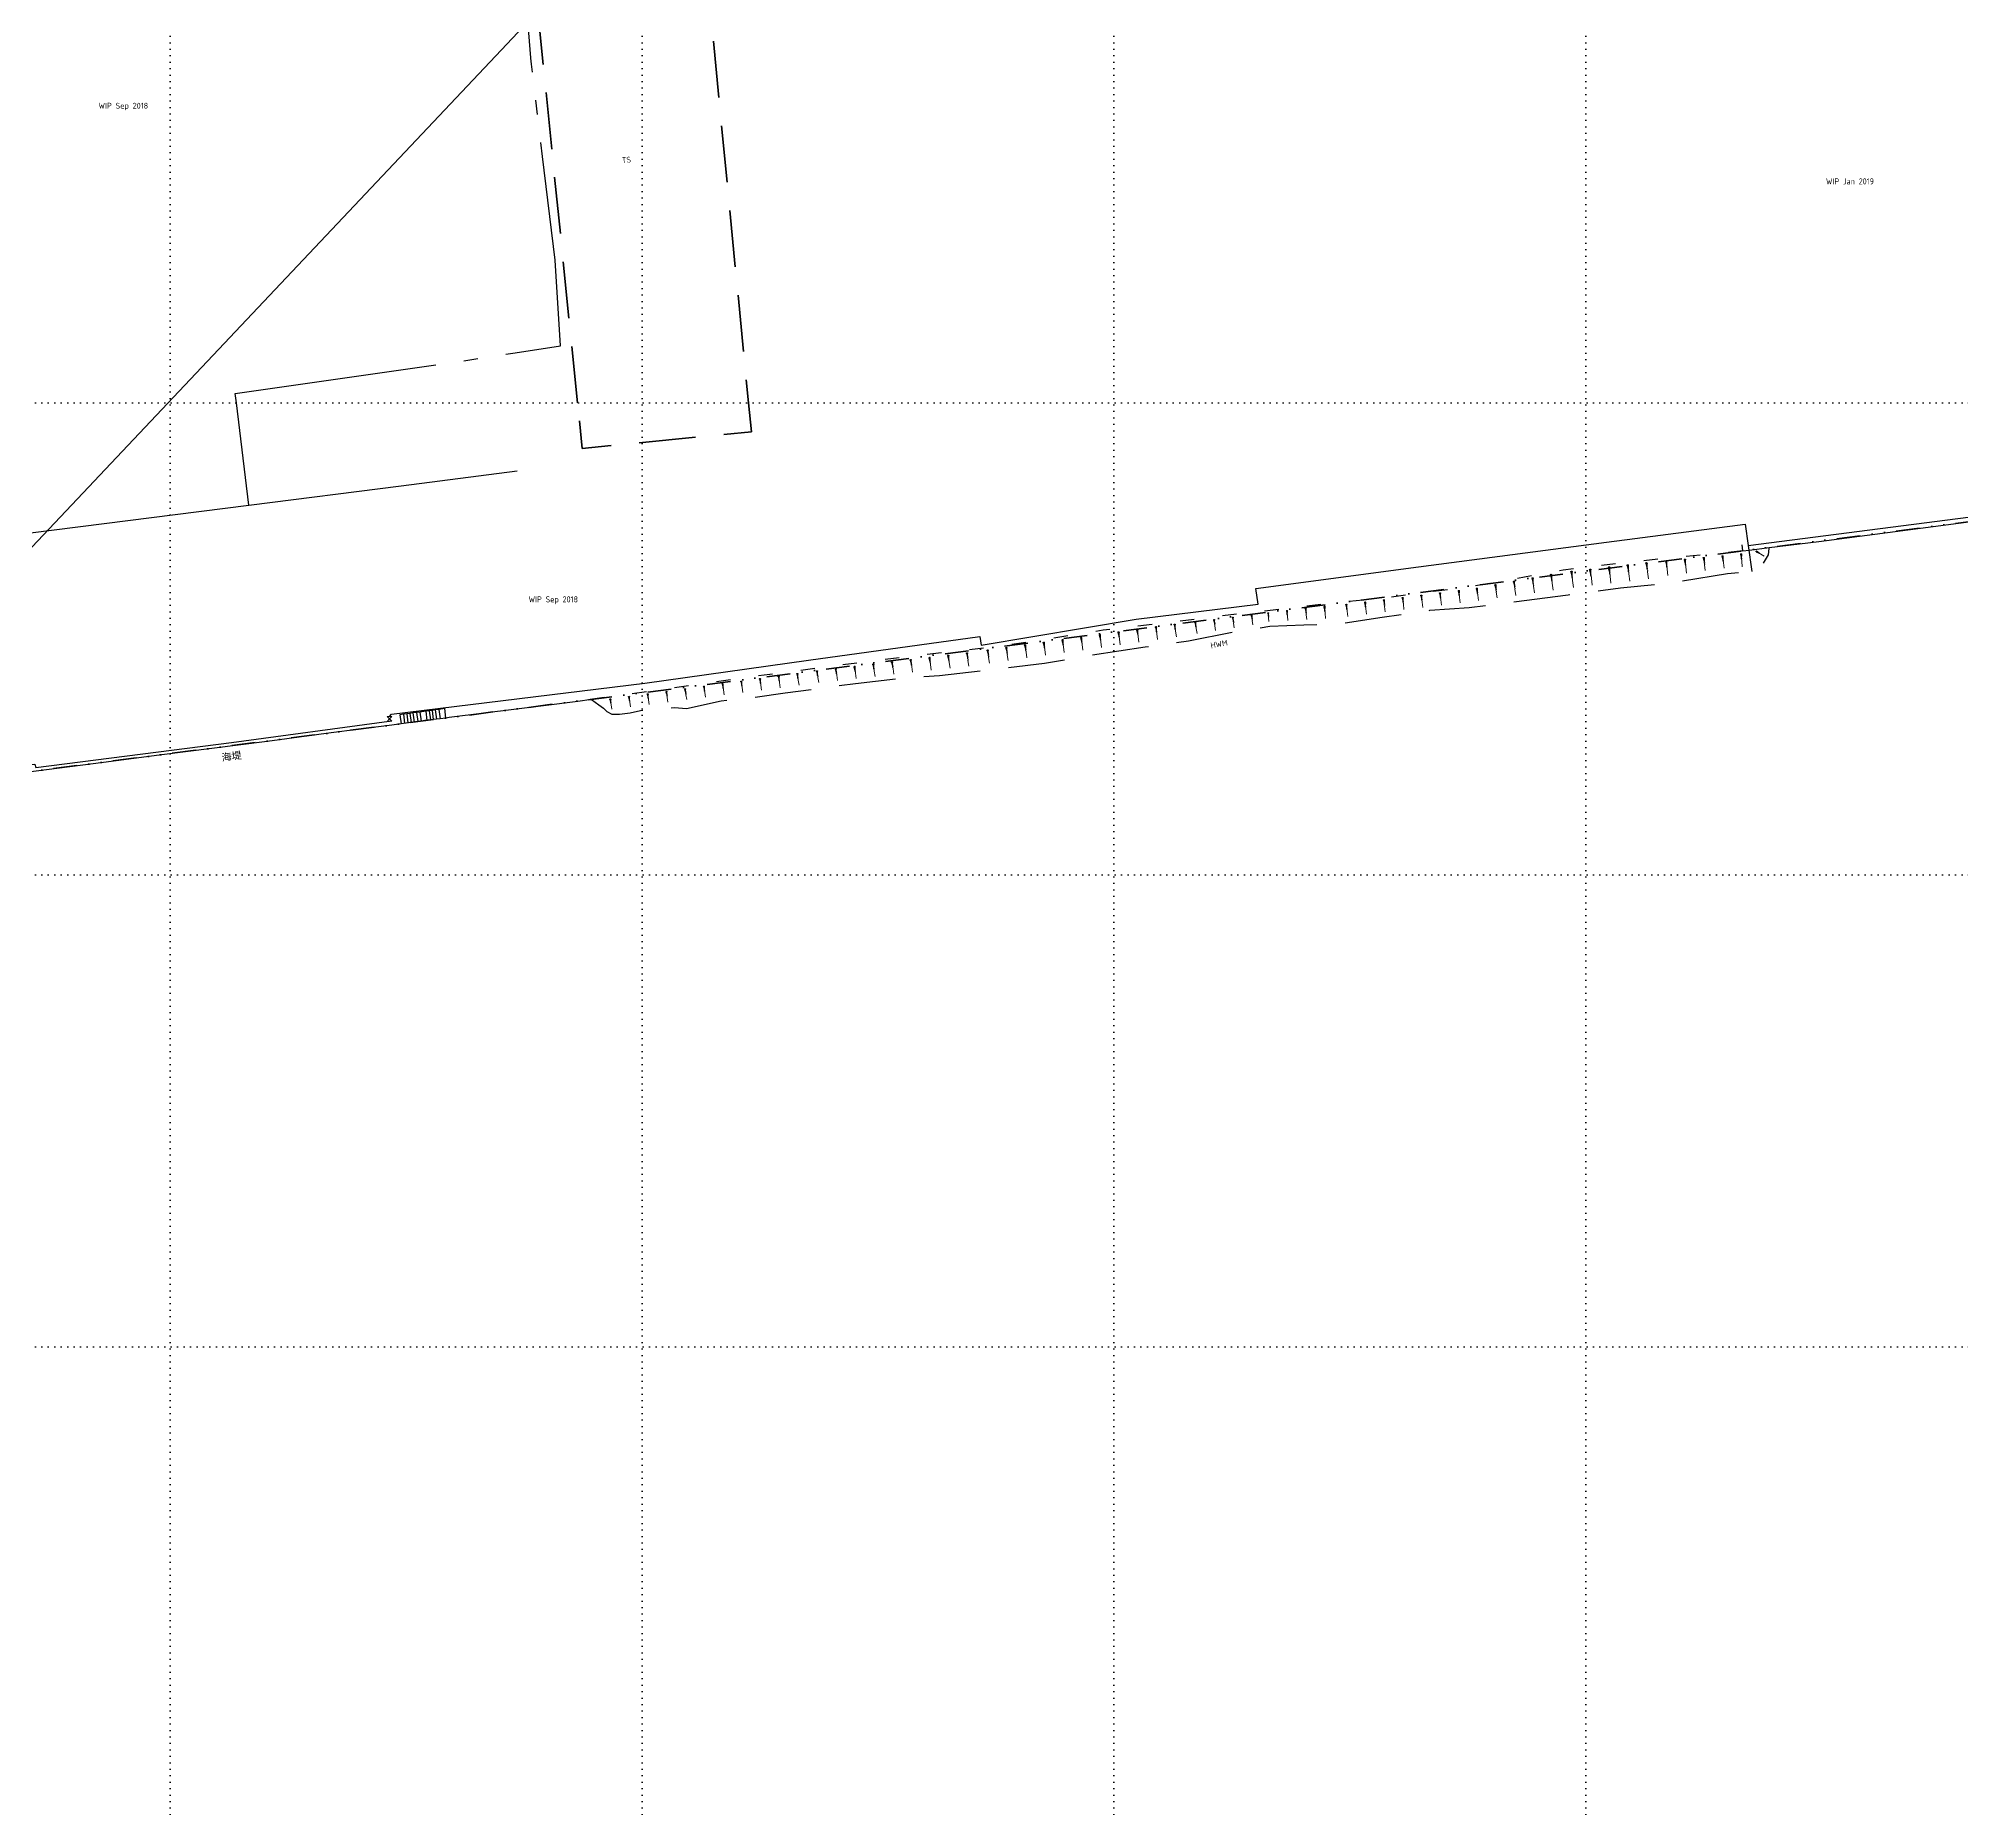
# Model space of a CAD drawing. Header units: millimetres. Extents: x 833600 to 836188, y 817398 to 820116.
# Drawn here: x 834572.1 to 834979.6, y 817702.2 to 818077.2 of the extents above; entities that cross this region are included whole.
import ezdxf

# ---------------------------------------------------------------- set-up
doc = ezdxf.new("R2010")
doc.units = ezdxf.units.MM
for name, pattern in [('3', [18.017443, 12.011629, -6.005814]), ('5', [9.008722, 3.002907, -6.005814]), ('DIVIDE', [1.25, 0.5, -0.25, 0, -0.25, 0, -0.25]), ('DOT', [6.35, 0, -6.35])]:
    doc.linetypes.add(name, pattern=pattern)
for name, color, linetype, lineweight in [('01-basemap', 8, 'Continuous', 15), ('01-bdy', 7, 'DIVIDE', 50), ('01-Grid', 7, 'DOT', 25)]:
    doc.layers.add(name, color=color, linetype=linetype, lineweight=lineweight)
doc.layers.add('frame', color=2, linetype='Continuous', plot=False)
doc.styles.add('HK_ENG_11', font='HK_ENG.ttf')
doc.styles.add('SMO_Hei_W3', font='smo_hei_w3.ttf')
doc.linetypes.add('B1_BDYF', pattern='A,2.5,-0.5,[130,ltypeshp.shx,S=0.5,R=0,X=0,Y=0],-0.5', length=3.5)
doc.linetypes.add('B1_RELVC', pattern='A,1,[3,B1000.shx,S=1,R=0,X=-0.212,Y=0],3', length=4)

msp = doc.modelspace()

# ---------------------------------------------------------------- hatches: boundary and pattern name
at = {"layer": '01-basemap', "linetype": 'Continuous'}
h = msp.add_hatch(color=256, dxfattribs=at)
edge = h.paths.add_edge_path()
edge.add_ellipse((834924.98, 817967.16), major_axis=(0.126, 0.016), ratio=0.731707, start_angle=0, end_angle=360)
for points in [[(834925.1, 817966.16), (834925.1, 817967.18), (834924.85, 817967.15)], [(834929.08, 817966.58), (834929.08, 817967.54), (834928.84, 817967.51)], [(834932.98, 817966.93), (834933.02, 817967.93), (834932.77, 817967.91)], [(834936.74, 817968.14), (834936.18, 817968.6), (834936.08, 817968.45)], [(834892.8, 817962.35), (834892.8, 817963.58), (834892.5, 817963.54)], [(834897.11, 817962.98), (834897.1, 817964.23), (834896.8, 817964.19)], [(834901.08, 817963.43), (834901.08, 817964.69), (834900.77, 817964.65)], [(834905.05, 817963.89), (834905.05, 817965.15), (834904.74, 817965.11)], [(834909.03, 817964.34), (834909.03, 817965.6), (834908.72, 817965.56)], [(834913, 817964.8), (834913, 817966.06), (834912.69, 817966.02)], [(834917.14, 817965.32), (834917.14, 817966.47), (834916.86, 817966.43)], [(834921.12, 817965.74), (834921.12, 817966.82), (834920.86, 817966.79)], [(834865.24, 817958.25), (834865.25, 817959.21), (834865.01, 817959.18)], [(834869.21, 817958.74), (834869.22, 817959.7), (834868.98, 817959.67)], [(834873.18, 817959.22), (834873.19, 817960.19), (834872.95, 817960.16)], [(834877.01, 817959.71), (834877.01, 817960.69), (834876.77, 817960.66)], [(834880.96, 817960.37), (834880.96, 817961.41), (834880.7, 817961.38)], [(834884.91, 817961.03), (834884.9, 817962.13), (834884.63, 817962.1)], [(834888.85, 817961.69), (834888.85, 817962.85), (834888.57, 817962.82)], [(834829.27, 817954.23), (834829.25, 817954.99), (834829.07, 817954.96)], [(834832.74, 817954.79), (834832.77, 817955.48), (834832.6, 817955.47)], [(834836.73, 817955.15), (834836.75, 817955.93), (834836.56, 817955.91)], [(834840.71, 817955.52), (834840.74, 817956.38), (834840.52, 817956.36)], [(834844.69, 817955.88), (834844.72, 817956.83), (834844.49, 817956.81)], [(834849.36, 817956.31), (834849.37, 817957.25), (834849.14, 817957.22)], [(834853.33, 817956.8), (834853.34, 817957.74), (834853.11, 817957.71)], [(834857.3, 817957.28), (834857.31, 817958.23), (834857.08, 817958.2)], [(834861.27, 817957.77), (834861.28, 817958.72), (834861.04, 817958.69)], [(834797.15, 817949.86), (834797.14, 817950.86), (834796.89, 817950.83)], [(834801.11, 817950.41), (834801.1, 817951.41), (834800.85, 817951.38)], [(834805.07, 817950.96), (834805.06, 817951.96), (834804.81, 817951.93)], [(834809.03, 817951.51), (834809.02, 817952.51), (834808.78, 817952.48)], [(834812.99, 817952.07), (834812.98, 817953.06), (834812.74, 817953.03)], [(834817.38, 817952.64), (834817.36, 817953.56), (834817.13, 817953.53)], [(834821.34, 817953.17), (834821.32, 817954.04), (834821.11, 817954.01)], [(834825.31, 817953.7), (834825.29, 817954.51), (834825.09, 817954.48)], [(834769, 817945.93), (834768.98, 817946.97), (834768.72, 817946.93)], [(834773.38, 817946.54), (834773.37, 817947.57), (834773.12, 817947.53)], [(834777.34, 817947.09), (834777.33, 817948.12), (834777.08, 817948.08)], [(834781.3, 817947.65), (834781.29, 817948.67), (834781.04, 817948.63)], [(834785.26, 817948.2), (834785.25, 817949.22), (834785, 817949.18)], [(834789.22, 817948.75), (834789.21, 817949.77), (834788.96, 817949.73)], [(834793.19, 817949.3), (834793.18, 817950.31), (834792.93, 817950.28)], [(834733.04, 817941.68), (834733.02, 817942.6), (834732.79, 817942.57)], [(834737.21, 817942.26), (834737.19, 817943.18), (834736.97, 817943.15)], [(834741.19, 817942.72), (834741.17, 817943.66), (834740.94, 817943.62)], [(834745.16, 817943.18), (834745.14, 817944.13), (834744.91, 817944.1)], [(834749.13, 817943.64), (834749.11, 817944.6), (834748.88, 817944.57)], [(834753.11, 817944.1), (834753.09, 817945.08), (834752.85, 817945.04)], [(834757.08, 817944.56), (834757.06, 817945.55), (834756.82, 817945.51)], [(834761.05, 817945.02), (834761.03, 817946.02), (834760.79, 817945.99)], [(834765.03, 817945.47), (834765.01, 817946.49), (834764.76, 817946.46)], [(834705.29, 817937.99), (834705.27, 817938.83), (834705.06, 817938.8)], [(834709.25, 817938.52), (834709.23, 817939.37), (834709.02, 817939.34)], [(834713.22, 817939.05), (834713.2, 817939.91), (834712.99, 817939.87)], [(834717.18, 817939.57), (834717.16, 817940.44), (834716.95, 817940.41)], [(834721.14, 817940.1), (834721.13, 817940.98), (834720.91, 817940.95)], [(834725.11, 817940.63), (834725.09, 817941.52), (834724.87, 817941.49)], [(834729.07, 817941.16), (834729.06, 817942.06), (834728.83, 817942.03)], [(834693.39, 817936.41), (834693.37, 817937.21), (834693.18, 817937.18)], [(834697.36, 817936.94), (834697.34, 817937.75), (834697.14, 817937.72)], [(834701.32, 817937.46), (834701.3, 817938.29), (834701.1, 817938.26)]]:
    msp.add_hatch(color=256, dxfattribs=at).paths.add_polyline_path(points)
h = msp.add_hatch(color=256, dxfattribs=at)
edge = h.paths.add_edge_path()
edge.add_ellipse((834928.96, 817967.52), major_axis=(0.118, 0.015), ratio=0.731707, start_angle=0, end_angle=360)
h = msp.add_hatch(color=256, dxfattribs=at)
edge = h.paths.add_edge_path()
edge.add_ellipse((834932.9, 817967.92), major_axis=(0.124, 0.01), ratio=0.731707, start_angle=0, end_angle=360)
h = msp.add_hatch(color=256, dxfattribs=at)
edge = h.paths.add_edge_path()
edge.add_ellipse((834936.13, 817968.53), major_axis=(0.0487, 0.0769), ratio=0.731707, start_angle=0, end_angle=360)
h = msp.add_hatch(color=256, dxfattribs=at)
edge = h.paths.add_edge_path()
edge.add_ellipse((834888.71, 817962.84), major_axis=(0.143, 0.018), ratio=0.731707, start_angle=0, end_angle=360)
h = msp.add_hatch(color=256, dxfattribs=at)
edge = h.paths.add_edge_path()
edge.add_ellipse((834892.65, 817963.56), major_axis=(0.151, 0.019), ratio=0.731707, start_angle=0, end_angle=360)
h = msp.add_hatch(color=256, dxfattribs=at)
edge = h.paths.add_edge_path()
edge.add_ellipse((834896.95, 817964.21), major_axis=(0.154, 0.019), ratio=0.731707, start_angle=0, end_angle=360)
h = msp.add_hatch(color=256, dxfattribs=at)
edge = h.paths.add_edge_path()
edge.add_ellipse((834900.92, 817964.67), major_axis=(0.154, 0.019), ratio=0.731707, start_angle=0, end_angle=360)
h = msp.add_hatch(color=256, dxfattribs=at)
edge = h.paths.add_edge_path()
edge.add_ellipse((834904.9, 817965.13), major_axis=(0.154, 0.02), ratio=0.731707, start_angle=0, end_angle=360)
h = msp.add_hatch(color=256, dxfattribs=at)
edge = h.paths.add_edge_path()
edge.add_ellipse((834908.87, 817965.58), major_axis=(0.155, 0.02), ratio=0.731707, start_angle=0, end_angle=360)
h = msp.add_hatch(color=256, dxfattribs=at)
edge = h.paths.add_edge_path()
edge.add_ellipse((834912.84, 817966.04), major_axis=(0.155, 0.02), ratio=0.731707, start_angle=0, end_angle=360)
h = msp.add_hatch(color=256, dxfattribs=at)
edge = h.paths.add_edge_path()
edge.add_ellipse((834917, 817966.45), major_axis=(0.141, 0.017), ratio=0.731707, start_angle=0, end_angle=360)
h = msp.add_hatch(color=256, dxfattribs=at)
edge = h.paths.add_edge_path()
edge.add_ellipse((834920.99, 817966.81), major_axis=(0.133, 0.016), ratio=0.731707, start_angle=0, end_angle=360)
h = msp.add_hatch(color=256, dxfattribs=at)
edge = h.paths.add_edge_path()
edge.add_ellipse((834865.13, 817959.19), major_axis=(0.118, 0.014), ratio=0.731707, start_angle=0, end_angle=360)
h = msp.add_hatch(color=256, dxfattribs=at)
edge = h.paths.add_edge_path()
edge.add_ellipse((834869.1, 817959.68), major_axis=(0.118, 0.014), ratio=0.731707, start_angle=0, end_angle=360)
h = msp.add_hatch(color=256, dxfattribs=at)
edge = h.paths.add_edge_path()
edge.add_ellipse((834873.07, 817960.17), major_axis=(0.119, 0.014), ratio=0.731707, start_angle=0, end_angle=360)
h = msp.add_hatch(color=256, dxfattribs=at)
edge = h.paths.add_edge_path()
edge.add_ellipse((834876.89, 817960.67), major_axis=(0.119, 0.015), ratio=0.731707, start_angle=0, end_angle=360)
h = msp.add_hatch(color=256, dxfattribs=at)
edge = h.paths.add_edge_path()
edge.add_ellipse((834880.83, 817961.39), major_axis=(0.127, 0.016), ratio=0.731707, start_angle=0, end_angle=360)
h = msp.add_hatch(color=256, dxfattribs=at)
edge = h.paths.add_edge_path()
edge.add_ellipse((834884.77, 817962.11), major_axis=(0.135, 0.017), ratio=0.731707, start_angle=0, end_angle=360)
h = msp.add_hatch(color=256, dxfattribs=at)
edge = h.paths.add_edge_path()
edge.add_ellipse((834829.16, 817954.97), major_axis=(0.0923, 0.0136), ratio=0.731707, start_angle=0, end_angle=360)
h = msp.add_hatch(color=256, dxfattribs=at)
edge = h.paths.add_edge_path()
edge.add_ellipse((834832.68, 817955.47), major_axis=(0.0848, 0.0077), ratio=0.731707, start_angle=0, end_angle=360)
h = msp.add_hatch(color=256, dxfattribs=at)
edge = h.paths.add_edge_path()
edge.add_ellipse((834836.66, 817955.92), major_axis=(0.0957, 0.0087), ratio=0.731707, start_angle=0, end_angle=360)
h = msp.add_hatch(color=256, dxfattribs=at)
edge = h.paths.add_edge_path()
edge.add_ellipse((834840.63, 817956.37), major_axis=(0.107, 0.01), ratio=0.731707, start_angle=0, end_angle=360)
h = msp.add_hatch(color=256, dxfattribs=at)
edge = h.paths.add_edge_path()
edge.add_ellipse((834844.61, 817956.82), major_axis=(0.118, 0.011), ratio=0.731707, start_angle=0, end_angle=360)
h = msp.add_hatch(color=256, dxfattribs=at)
edge = h.paths.add_edge_path()
edge.add_ellipse((834849.25, 817957.23), major_axis=(0.115, 0.013), ratio=0.731707, start_angle=0, end_angle=360)
h = msp.add_hatch(color=256, dxfattribs=at)
edge = h.paths.add_edge_path()
edge.add_ellipse((834853.22, 817957.72), major_axis=(0.116, 0.013), ratio=0.731707, start_angle=0, end_angle=360)
h = msp.add_hatch(color=256, dxfattribs=at)
edge = h.paths.add_edge_path()
edge.add_ellipse((834857.19, 817958.21), major_axis=(0.116, 0.013), ratio=0.731707, start_angle=0, end_angle=360)
h = msp.add_hatch(color=256, dxfattribs=at)
edge = h.paths.add_edge_path()
edge.add_ellipse((834861.16, 817958.7), major_axis=(0.117, 0.014), ratio=0.731707, start_angle=0, end_angle=360)
h = msp.add_hatch(color=256, dxfattribs=at)
edge = h.paths.add_edge_path()
edge.add_ellipse((834797.01, 817950.85), major_axis=(0.124, 0.017), ratio=0.731707, start_angle=0, end_angle=360)
h = msp.add_hatch(color=256, dxfattribs=at)
edge = h.paths.add_edge_path()
edge.add_ellipse((834800.98, 817951.4), major_axis=(0.123, 0.017), ratio=0.731707, start_angle=0, end_angle=360)
h = msp.add_hatch(color=256, dxfattribs=at)
edge = h.paths.add_edge_path()
edge.add_ellipse((834804.94, 817951.95), major_axis=(0.123, 0.017), ratio=0.731707, start_angle=0, end_angle=360)
h = msp.add_hatch(color=256, dxfattribs=at)
edge = h.paths.add_edge_path()
edge.add_ellipse((834808.9, 817952.5), major_axis=(0.123, 0.017), ratio=0.731707, start_angle=0, end_angle=360)
h = msp.add_hatch(color=256, dxfattribs=at)
edge = h.paths.add_edge_path()
edge.add_ellipse((834812.86, 817953.05), major_axis=(0.122, 0.017), ratio=0.731707, start_angle=0, end_angle=360)
h = msp.add_hatch(color=256, dxfattribs=at)
edge = h.paths.add_edge_path()
edge.add_ellipse((834817.24, 817953.55), major_axis=(0.113, 0.017), ratio=0.731707, start_angle=0, end_angle=360)
h = msp.add_hatch(color=256, dxfattribs=at)
edge = h.paths.add_edge_path()
edge.add_ellipse((834821.22, 817954.02), major_axis=(0.106, 0.016), ratio=0.731707, start_angle=0, end_angle=360)
h = msp.add_hatch(color=256, dxfattribs=at)
edge = h.paths.add_edge_path()
edge.add_ellipse((834825.19, 817954.5), major_axis=(0.0992, 0.0146), ratio=0.731707, start_angle=0, end_angle=360)
h = msp.add_hatch(color=256, dxfattribs=at)
edge = h.paths.add_edge_path()
edge.add_ellipse((834768.85, 817946.95), major_axis=(0.127, 0.019), ratio=0.731707, start_angle=0, end_angle=360)
h = msp.add_hatch(color=256, dxfattribs=at)
edge = h.paths.add_edge_path()
edge.add_ellipse((834773.24, 817947.55), major_axis=(0.126, 0.017), ratio=0.731707, start_angle=0, end_angle=360)
h = msp.add_hatch(color=256, dxfattribs=at)
edge = h.paths.add_edge_path()
edge.add_ellipse((834777.2, 817948.1), major_axis=(0.125, 0.017), ratio=0.731707, start_angle=0, end_angle=360)
h = msp.add_hatch(color=256, dxfattribs=at)
edge = h.paths.add_edge_path()
edge.add_ellipse((834781.17, 817948.65), major_axis=(0.125, 0.017), ratio=0.731707, start_angle=0, end_angle=360)
h = msp.add_hatch(color=256, dxfattribs=at)
edge = h.paths.add_edge_path()
edge.add_ellipse((834785.13, 817949.2), major_axis=(0.125, 0.017), ratio=0.731707, start_angle=0, end_angle=360)
h = msp.add_hatch(color=256, dxfattribs=at)
edge = h.paths.add_edge_path()
edge.add_ellipse((834789.09, 817949.75), major_axis=(0.124, 0.017), ratio=0.731707, start_angle=0, end_angle=360)
h = msp.add_hatch(color=256, dxfattribs=at)
edge = h.paths.add_edge_path()
edge.add_ellipse((834793.05, 817950.3), major_axis=(0.124, 0.017), ratio=0.731707, start_angle=0, end_angle=360)
h = msp.add_hatch(color=256, dxfattribs=at)
edge = h.paths.add_edge_path()
edge.add_ellipse((834732.91, 817942.59), major_axis=(0.113, 0.017), ratio=0.731707, start_angle=0, end_angle=360)
h = msp.add_hatch(color=256, dxfattribs=at)
edge = h.paths.add_edge_path()
edge.add_ellipse((834737.08, 817943.17), major_axis=(0.113, 0.017), ratio=0.731707, start_angle=0, end_angle=360)
h = msp.add_hatch(color=256, dxfattribs=at)
edge = h.paths.add_edge_path()
edge.add_ellipse((834741.05, 817943.64), major_axis=(0.115, 0.017), ratio=0.731707, start_angle=0, end_angle=360)
h = msp.add_hatch(color=256, dxfattribs=at)
edge = h.paths.add_edge_path()
edge.add_ellipse((834745.02, 817944.11), major_axis=(0.116, 0.017), ratio=0.731707, start_angle=0, end_angle=360)
h = msp.add_hatch(color=256, dxfattribs=at)
edge = h.paths.add_edge_path()
edge.add_ellipse((834749, 817944.59), major_axis=(0.118, 0.017), ratio=0.731707, start_angle=0, end_angle=360)
h = msp.add_hatch(color=256, dxfattribs=at)
edge = h.paths.add_edge_path()
edge.add_ellipse((834752.97, 817945.06), major_axis=(0.12, 0.018), ratio=0.731707, start_angle=0, end_angle=360)
h = msp.add_hatch(color=256, dxfattribs=at)
edge = h.paths.add_edge_path()
edge.add_ellipse((834756.94, 817945.53), major_axis=(0.122, 0.018), ratio=0.731707, start_angle=0, end_angle=360)
h = msp.add_hatch(color=256, dxfattribs=at)
edge = h.paths.add_edge_path()
edge.add_ellipse((834760.91, 817946), major_axis=(0.123, 0.018), ratio=0.731707, start_angle=0, end_angle=360)
h = msp.add_hatch(color=256, dxfattribs=at)
edge = h.paths.add_edge_path()
edge.add_ellipse((834764.88, 817946.48), major_axis=(0.125, 0.018), ratio=0.731707, start_angle=0, end_angle=360)
h = msp.add_hatch(color=256, dxfattribs=at)
edge = h.paths.add_edge_path()
edge.add_ellipse((834705.16, 817938.81), major_axis=(0.102, 0.015), ratio=0.731707, start_angle=0, end_angle=360)
h = msp.add_hatch(color=256, dxfattribs=at)
edge = h.paths.add_edge_path()
edge.add_ellipse((834709.13, 817939.35), major_axis=(0.104, 0.015), ratio=0.731707, start_angle=0, end_angle=360)
h = msp.add_hatch(color=256, dxfattribs=at)
edge = h.paths.add_edge_path()
edge.add_ellipse((834713.09, 817939.89), major_axis=(0.105, 0.016), ratio=0.731707, start_angle=0, end_angle=360)
h = msp.add_hatch(color=256, dxfattribs=at)
edge = h.paths.add_edge_path()
edge.add_ellipse((834717.05, 817940.43), major_axis=(0.107, 0.016), ratio=0.731707, start_angle=0, end_angle=360)
h = msp.add_hatch(color=256, dxfattribs=at)
edge = h.paths.add_edge_path()
edge.add_ellipse((834721.02, 817940.97), major_axis=(0.108, 0.016), ratio=0.731707, start_angle=0, end_angle=360)
h = msp.add_hatch(color=256, dxfattribs=at)
edge = h.paths.add_edge_path()
edge.add_ellipse((834724.98, 817941.51), major_axis=(0.11, 0.016), ratio=0.731707, start_angle=0, end_angle=360)
h = msp.add_hatch(color=256, dxfattribs=at)
edge = h.paths.add_edge_path()
edge.add_ellipse((834728.94, 817942.05), major_axis=(0.111, 0.016), ratio=0.731707, start_angle=0, end_angle=360)
h = msp.add_hatch(color=256, dxfattribs=at)
edge = h.paths.add_edge_path()
edge.add_ellipse((834693.28, 817937.19), major_axis=(0.0979, 0.0144), ratio=0.731707, start_angle=0, end_angle=360)
h = msp.add_hatch(color=256, dxfattribs=at)
edge = h.paths.add_edge_path()
edge.add_ellipse((834697.24, 817937.73), major_axis=(0.0994, 0.0147), ratio=0.731707, start_angle=0, end_angle=360)
h = msp.add_hatch(color=256, dxfattribs=at)
edge = h.paths.add_edge_path()
edge.add_ellipse((834701.2, 817938.27), major_axis=(0.101, 0.015), ratio=0.731707, start_angle=0, end_angle=360)

# ---------------------------------------------------------------- linework, layer by layer
at = {"layer": '01-basemap', "linetype": 'Continuous', "lineweight": 30}
for p, q in [((834925.1, 817967.18), (834924.85, 817967.15)), ((834924.85, 817967.15), (834925.1, 817966.16)), ((834925.1, 817966.16), (834925.1, 817967.18)), ((834929.08, 817967.54), (834928.84, 817967.51)), ((834928.84, 817967.51), (834929.08, 817966.58)), ((834929.08, 817966.58), (834929.08, 817967.54)), ((834933.02, 817967.93), (834932.77, 817967.91)), ((834932.77, 817967.91), (834932.98, 817966.93)), ((834932.98, 817966.93), (834933.02, 817967.93)), ((834936.18, 817968.6), (834936.08, 817968.45)), ((834936.08, 817968.45), (834936.74, 817968.14)), ((834936.74, 817968.14), (834936.18, 817968.6)), ((834892.8, 817963.58), (834892.5, 817963.54)), ((834892.5, 817963.54), (834892.8, 817962.35)), ((834892.8, 817962.35), (834892.8, 817963.58)), ((834897.1, 817964.23), (834896.8, 817964.19)), ((834896.8, 817964.19), (834897.11, 817962.98)), ((834897.11, 817962.98), (834897.1, 817964.23)), ((834901.08, 817964.69), (834900.77, 817964.65)), ((834900.77, 817964.65), (834901.08, 817963.43)), ((834901.08, 817963.43), (834901.08, 817964.69)), ((834905.05, 817965.15), (834904.74, 817965.11)), ((834904.74, 817965.11), (834905.05, 817963.89)), ((834905.05, 817963.89), (834905.05, 817965.15)), ((834909.03, 817965.6), (834908.72, 817965.56)), ((834908.72, 817965.56), (834909.03, 817964.34)), ((834909.03, 817964.34), (834909.03, 817965.6)), ((834913, 817966.06), (834912.69, 817966.02)), ((834912.69, 817966.02), (834913, 817964.8)), ((834913, 817964.8), (834913, 817966.06)), ((834917.14, 817966.47), (834916.86, 817966.43)), ((834916.86, 817966.43), (834917.14, 817965.32)), ((834917.14, 817965.32), (834917.14, 817966.47)), ((834921.12, 817966.82), (834920.86, 817966.79)), ((834920.86, 817966.79), (834921.12, 817965.74)), ((834921.12, 817965.74), (834921.12, 817966.82)), ((834865.25, 817959.21), (834865.01, 817959.18)), ((834865.01, 817959.18), (834865.24, 817958.25)), ((834865.24, 817958.25), (834865.25, 817959.21)), ((834869.22, 817959.7), (834868.98, 817959.67)), ((834868.98, 817959.67), (834869.21, 817958.74)), ((834869.21, 817958.74), (834869.22, 817959.7)), ((834873.19, 817960.19), (834872.95, 817960.16)), ((834872.95, 817960.16), (834873.18, 817959.22)), ((834873.18, 817959.22), (834873.19, 817960.19)), ((834877.01, 817960.69), (834876.77, 817960.66)), ((834876.77, 817960.66), (834877.01, 817959.71)), ((834877.01, 817959.71), (834877.01, 817960.69)), ((834880.96, 817961.41), (834880.7, 817961.38)), ((834880.7, 817961.38), (834880.96, 817960.37)), ((834880.96, 817960.37), (834880.96, 817961.41)), ((834884.9, 817962.13), (834884.63, 817962.1)), ((834884.63, 817962.1), (834884.91, 817961.03)), ((834884.91, 817961.03), (834884.9, 817962.13)), ((834888.85, 817962.85), (834888.57, 817962.82)), ((834888.57, 817962.82), (834888.85, 817961.69)), ((834888.85, 817961.69), (834888.85, 817962.85)), ((834829.25, 817954.99), (834829.07, 817954.96)), ((834829.07, 817954.96), (834829.27, 817954.23)), ((834829.27, 817954.23), (834829.25, 817954.99)), ((834832.77, 817955.48), (834832.6, 817955.47)), ((834832.6, 817955.47), (834832.74, 817954.79)), ((834832.74, 817954.79), (834832.77, 817955.48)), ((834836.75, 817955.93), (834836.56, 817955.91)), ((834836.56, 817955.91), (834836.73, 817955.15)), ((834836.73, 817955.15), (834836.75, 817955.93)), ((834840.74, 817956.38), (834840.52, 817956.36)), ((834840.52, 817956.36), (834840.71, 817955.52)), ((834840.71, 817955.52), (834840.74, 817956.38)), ((834844.72, 817956.83), (834844.49, 817956.81)), ((834844.49, 817956.81), (834844.69, 817955.88)), ((834844.69, 817955.88), (834844.72, 817956.83)), ((834849.37, 817957.25), (834849.14, 817957.22)), ((834849.14, 817957.22), (834849.36, 817956.31)), ((834849.36, 817956.31), (834849.37, 817957.25)), ((834853.34, 817957.74), (834853.11, 817957.71)), ((834853.11, 817957.71), (834853.33, 817956.8)), ((834853.33, 817956.8), (834853.34, 817957.74)), ((834857.31, 817958.23), (834857.08, 817958.2)), ((834857.08, 817958.2), (834857.3, 817957.28)), ((834857.3, 817957.28), (834857.31, 817958.23)), ((834861.28, 817958.72), (834861.04, 817958.69)), ((834861.04, 817958.69), (834861.27, 817957.77)), ((834861.27, 817957.77), (834861.28, 817958.72)), ((834797.14, 817950.86), (834796.89, 817950.83)), ((834796.89, 817950.83), (834797.15, 817949.86)), ((834797.15, 817949.86), (834797.14, 817950.86)), ((834801.1, 817951.41), (834800.85, 817951.38)), ((834800.85, 817951.38), (834801.11, 817950.41)), ((834801.11, 817950.41), (834801.1, 817951.41)), ((834805.06, 817951.96), (834804.81, 817951.93)), ((834804.81, 817951.93), (834805.07, 817950.96)), ((834805.07, 817950.96), (834805.06, 817951.96)), ((834809.02, 817952.51), (834808.78, 817952.48)), ((834808.78, 817952.48), (834809.03, 817951.51)), ((834809.03, 817951.51), (834809.02, 817952.51)), ((834812.98, 817953.06), (834812.74, 817953.03)), ((834812.74, 817953.03), (834812.99, 817952.07)), ((834812.99, 817952.07), (834812.98, 817953.06)), ((834817.36, 817953.56), (834817.13, 817953.53)), ((834817.13, 817953.53), (834817.38, 817952.64)), ((834817.38, 817952.64), (834817.36, 817953.56)), ((834821.32, 817954.04), (834821.11, 817954.01)), ((834821.11, 817954.01), (834821.34, 817953.17)), ((834821.34, 817953.17), (834821.32, 817954.04)), ((834825.29, 817954.51), (834825.09, 817954.48)), ((834825.09, 817954.48), (834825.31, 817953.7)), ((834825.31, 817953.7), (834825.29, 817954.51)), ((834768.98, 817946.97), (834768.72, 817946.93)), ((834768.72, 817946.93), (834769, 817945.93)), ((834769, 817945.93), (834768.98, 817946.97)), ((834773.37, 817947.57), (834773.12, 817947.53)), ((834773.12, 817947.53), (834773.38, 817946.54)), ((834773.38, 817946.54), (834773.37, 817947.57)), ((834777.33, 817948.12), (834777.08, 817948.08)), ((834777.08, 817948.08), (834777.34, 817947.09)), ((834777.34, 817947.09), (834777.33, 817948.12)), ((834781.29, 817948.67), (834781.04, 817948.63)), ((834781.04, 817948.63), (834781.3, 817947.65)), ((834781.3, 817947.65), (834781.29, 817948.67)), ((834785.25, 817949.22), (834785, 817949.18)), ((834785, 817949.18), (834785.26, 817948.2)), ((834785.26, 817948.2), (834785.25, 817949.22)), ((834789.21, 817949.77), (834788.96, 817949.73)), ((834788.96, 817949.73), (834789.22, 817948.75)), ((834789.22, 817948.75), (834789.21, 817949.77)), ((834793.18, 817950.31), (834792.93, 817950.28)), ((834792.93, 817950.28), (834793.19, 817949.3)), ((834793.19, 817949.3), (834793.18, 817950.31)), ((834733.02, 817942.6), (834732.79, 817942.57)), ((834732.79, 817942.57), (834733.04, 817941.68)), ((834733.04, 817941.68), (834733.02, 817942.6)), ((834737.19, 817943.18), (834736.97, 817943.15)), ((834736.97, 817943.15), (834737.21, 817942.26)), ((834737.21, 817942.26), (834737.19, 817943.18)), ((834741.17, 817943.66), (834740.94, 817943.62)), ((834740.94, 817943.62), (834741.19, 817942.72)), ((834741.19, 817942.72), (834741.17, 817943.66)), ((834745.14, 817944.13), (834744.91, 817944.1)), ((834744.91, 817944.1), (834745.16, 817943.18)), ((834745.16, 817943.18), (834745.14, 817944.13)), ((834749.11, 817944.6), (834748.88, 817944.57)), ((834748.88, 817944.57), (834749.13, 817943.64)), ((834749.13, 817943.64), (834749.11, 817944.6)), ((834753.09, 817945.08), (834752.85, 817945.04)), ((834752.85, 817945.04), (834753.11, 817944.1)), ((834753.11, 817944.1), (834753.09, 817945.08)), ((834757.06, 817945.55), (834756.82, 817945.51)), ((834756.82, 817945.51), (834757.08, 817944.56)), ((834757.08, 817944.56), (834757.06, 817945.55)), ((834761.03, 817946.02), (834760.79, 817945.99)), ((834760.79, 817945.99), (834761.05, 817945.02)), ((834761.05, 817945.02), (834761.03, 817946.02)), ((834765.01, 817946.49), (834764.76, 817946.46)), ((834764.76, 817946.46), (834765.03, 817945.47)), ((834765.03, 817945.47), (834765.01, 817946.49)), ((834705.27, 817938.83), (834705.06, 817938.8)), ((834705.06, 817938.8), (834705.29, 817937.99)), ((834705.29, 817937.99), (834705.27, 817938.83)), ((834709.23, 817939.37), (834709.02, 817939.34)), ((834709.02, 817939.34), (834709.25, 817938.52)), ((834709.25, 817938.52), (834709.23, 817939.37)), ((834713.2, 817939.91), (834712.99, 817939.87)), ((834712.99, 817939.87), (834713.22, 817939.05)), ((834713.22, 817939.05), (834713.2, 817939.91)), ((834717.16, 817940.44), (834716.95, 817940.41)), ((834716.95, 817940.41), (834717.18, 817939.57)), ((834717.18, 817939.57), (834717.16, 817940.44)), ((834721.13, 817940.98), (834720.91, 817940.95)), ((834720.91, 817940.95), (834721.14, 817940.1)), ((834721.14, 817940.1), (834721.13, 817940.98)), ((834725.09, 817941.52), (834724.87, 817941.49)), ((834724.87, 817941.49), (834725.11, 817940.63)), ((834725.11, 817940.63), (834725.09, 817941.52)), ((834729.06, 817942.06), (834728.83, 817942.03)), ((834728.83, 817942.03), (834729.07, 817941.16)), ((834729.07, 817941.16), (834729.06, 817942.06)), ((834693.37, 817937.21), (834693.18, 817937.18)), ((834693.18, 817937.18), (834693.39, 817936.41)), ((834693.39, 817936.41), (834693.37, 817937.21)), ((834697.34, 817937.75), (834697.14, 817937.72)), ((834697.14, 817937.72), (834697.36, 817936.94)), ((834697.36, 817936.94), (834697.34, 817937.75)), ((834701.3, 817938.29), (834701.1, 817938.26)), ((834701.1, 817938.26), (834701.32, 817937.46)), ((834701.32, 817937.46), (834701.3, 817938.29))]:
    msp.add_line(p, q, dxfattribs=at)
at = {"layer": '01-basemap', "linetype": 'Continuous', "lineweight": 13}
for p, q in [((834937.04, 817967.95), (834937.78, 817967.48)), ((834905.13, 817963.29), (834905.32, 817961.8)), ((834909.1, 817963.74), (834909.29, 817962.25)), ((834913.08, 817964.2), (834913.27, 817962.7)), ((834917.21, 817964.77), (834917.38, 817963.41)), ((834921.19, 817965.22), (834921.34, 817963.93)), ((834925.16, 817965.67), (834925.31, 817964.46)), ((834929.14, 817966.11), (834929.28, 817964.98)), ((834933.02, 817966.45), (834933.11, 817965.26)), ((834877.07, 817959.25), (834877.22, 817958.1)), ((834881.02, 817959.88), (834881.18, 817958.65)), ((834884.97, 817960.5), (834885.14, 817959.2)), ((834888.92, 817961.13), (834889.1, 817959.76)), ((834892.87, 817961.76), (834893.06, 817960.31)), ((834897.18, 817962.38), (834897.37, 817960.9)), ((834901.16, 817962.83), (834901.34, 817961.35)), ((834836.76, 817954.78), (834836.84, 817953.86)), ((834840.75, 817955.1), (834840.84, 817954.07)), ((834844.73, 817955.42), (834844.84, 817954.29)), ((834849.41, 817955.86), (834849.54, 817954.76)), ((834853.38, 817956.35), (834853.51, 817955.23)), ((834857.35, 817956.83), (834857.48, 817955.71)), ((834861.32, 817957.31), (834861.45, 817956.18)), ((834865.29, 817957.79), (834865.42, 817956.66)), ((834869.26, 817958.27), (834869.4, 817957.14)), ((834873.24, 817958.76), (834873.37, 817957.61)), ((834809.1, 817951.04), (834809.26, 817949.86)), ((834813.06, 817951.59), (834813.22, 817950.41)), ((834817.44, 817952.2), (834817.6, 817951.11)), ((834821.4, 817952.76), (834821.55, 817951.74)), ((834825.36, 817953.31), (834825.5, 817952.36)), ((834829.32, 817953.87), (834829.45, 817952.98)), ((834832.77, 817954.46), (834832.85, 817953.65)), ((834777.4, 817946.6), (834777.57, 817945.4)), ((834781.37, 817947.16), (834781.53, 817945.95)), ((834785.33, 817947.71), (834785.49, 817946.51)), ((834789.29, 817948.27), (834789.45, 817947.07)), ((834793.25, 817948.82), (834793.41, 817947.63)), ((834797.21, 817949.37), (834797.37, 817948.18)), ((834801.17, 817949.93), (834801.33, 817948.74)), ((834805.13, 817950.48), (834805.29, 817949.3)), ((834745.23, 817942.73), (834745.39, 817941.6)), ((834749.2, 817943.18), (834749.37, 817942.04)), ((834753.18, 817943.63), (834753.35, 817942.48)), ((834757.15, 817944.08), (834757.32, 817942.91)), ((834761.12, 817944.53), (834761.3, 817943.35)), ((834765.1, 817944.99), (834765.28, 817943.78)), ((834769.07, 817945.44), (834769.25, 817944.22)), ((834773.44, 817946.05), (834773.61, 817944.84)), ((834713.28, 817938.64), (834713.43, 817937.62)), ((834717.24, 817939.16), (834717.39, 817938.13)), ((834721.21, 817939.68), (834721.36, 817938.64)), ((834725.17, 817940.2), (834725.33, 817939.15)), ((834729.14, 817940.72), (834729.3, 817939.65)), ((834733.1, 817941.25), (834733.26, 817940.16)), ((834737.28, 817941.82), (834737.44, 817940.73)), ((834741.25, 817942.27), (834741.42, 817941.17)), ((834693.45, 817936.03), (834693.59, 817935.08)), ((834697.41, 817936.55), (834697.55, 817935.59)), ((834701.38, 817937.07), (834701.52, 817936.1)), ((834705.34, 817937.59), (834705.49, 817936.61)), ((834709.31, 817938.11), (834709.46, 817937.11))]:
    msp.add_line(p, q, dxfattribs=at)
at = {"layer": '01-basemap', "linetype": '3', "lineweight": 40, "flags": 128}
for points in [[(834675.3, 818108.48), (834711.69, 818111.98), (834722.56, 818000)], [(834686.34, 818000), (834675.3, 818108.48)], [(834722.56, 818000), (834723.16, 817993.87), (834687.32, 817990.35), (834686.34, 818000)]]:
    msp.add_lwpolyline(points, dxfattribs=at)
at = {"layer": '01-basemap', "linetype": 'B1_BDYF', "lineweight": 30, "flags": 128}
for points in [[(834676.46, 818073.1), (834675.24, 818088.16), (834676.1, 818088.24)], [(834673.14, 818010.61), (834682.73, 818012.1), (834681.61, 818030.21), (834678.94, 818052.17)], [(834613.8, 818001.95), (834653.31, 818007.63)], [(834614.04, 818000), (834613.8, 818001.95)], [(834616.68, 817978.32), (834616.68, 817978.32), (834614.04, 818000)], [(834538.76, 817964.88), (834570.38, 817972.44), (834616.65, 817978.32), (834616.68, 817978.32), (834648.97, 817982.4), (834673.55, 817985.58)], [(834646.47, 817933.51), (834646.48, 817933.52), (834646.9, 817934.05), (834700.6, 817940.63), (834735.28, 817945.5), (834771.6, 817950.5), (834771.87, 817948.66), (834804.73, 817954.14), (834830.58, 817957.37), (834830.04, 817960.64), (834864.52, 817965.23), (834904.39, 817970.5), (834910.37, 817971.28), (834933.77, 817974.31), (834934.39, 817969.75), (834997.45, 817977.88), (835046.17, 817983.63)], [(834934.39, 817969.75), (834935.16, 817964.23)], [(834532.08, 817913.35), (834535.22, 817914.54), (834535.66, 817914), (834550.77, 817919.81), (834552.99, 817920.38), (834568.92, 817922.45), (834569.22, 817923.29), (834571.33, 817923.43), (834571.53, 817922.75), (834613, 817928.04), (834646.39, 817932.52), (834646.49, 817932.53)]]:
    msp.add_lwpolyline(points, dxfattribs=at)
at = {"layer": '01-basemap', "linetype": '5', "lineweight": 30, "flags": 128}
for points in [[(834678.94, 818052.17), (834676.57, 818071.72), (834676.46, 818073.1)], [(834653.31, 818007.63), (834661.58, 818008.82), (834673.14, 818010.61)], [(834933.18, 817968.61), (834921.26, 817967.46), (834906.5, 817965.95), (834895.17, 817964.54), (834882.95, 817962.3), (834874.64, 817960.9), (834856.83, 817958.59), (834847.14, 817957.63), (834827.7, 817955.41), (834797.71, 817951.8), (834777.65, 817948.66), (834751.25, 817945.58), (834727.09, 817942.47), (834689.02, 817937.12)]]:
    msp.add_lwpolyline(points, dxfattribs=at)
at = {"layer": '01-basemap', "linetype": 'Continuous', "lineweight": 30, "flags": 128}
for points in [[(834938.84, 817969.32), (834949.36, 817970.65), (834965.57, 817972.77), (834981.67, 817974.83), (834997.85, 817976.97), (835013.95, 817978.99), (835030.07, 817981.12), (835040.21, 817982.4), (835046.4, 817983.19), (835058.39, 817984.52), (835071.87, 817986.22), (835071.68, 817987.7), (835074.1, 817987.99)], [(834689.26, 817937.15), (834686.38, 817936.72), (834685.24, 817936.57), (834680.26, 817935.92), (834659.15, 817933.32), (834658.41, 817933.22), (834657.19, 817933.07), (834656.43, 817932.97), (834655.76, 817932.89), (834655.16, 817932.81), (834654.42, 817932.72), (834653.97, 817932.66), (834653.2, 817932.56), (834652.47, 817932.46), (834652.47, 817932.46), (834646.96, 817931.72), (834645.3, 817931.5), (834634.15, 817930.05), (834620.54, 817928.27), (834597.67, 817925.33), (834585.85, 817923.81), (834552.34, 817919.51)], [(834658.41, 817933.22), (834658.2, 817935.21), (834656.92, 817935.04), (834656.16, 817934.93), (834655.51, 817934.84), (834654.9, 817934.76), (834654.16, 817934.66), (834652.93, 817934.49), (834652.2, 817934.39), (834651.45, 817934.29), (834650.81, 817934.21), (834650.13, 817934.11), (834649.42, 817934.02), (834648.69, 817933.92), (834648.93, 817931.98)], [(834652.2, 817934.39), (834652.47, 817932.46), (834652.47, 817932.46), (834652.47, 817932.46)], [(834652.93, 817934.49), (834653.2, 817932.56), (834653.2, 817932.55)], [(834654.16, 817934.66), (834654.42, 817932.72)], [(834654.9, 817934.76), (834655.16, 817932.81)], [(834655.51, 817934.84), (834655.76, 817932.89)], [(834656.16, 817934.93), (834656.43, 817932.97), (834656.43, 817932.96)], [(834656.92, 817935.04), (834657.19, 817933.07)], [(834649.42, 817934.02), (834649.69, 817932.1), (834649.69, 817932.09)], [(834650.13, 817934.11), (834650.38, 817932.18)], [(834650.81, 817934.21), (834651.06, 817932.27)], [(834651.45, 817934.29), (834651.72, 817932.36)]]:
    msp.add_lwpolyline(points, dxfattribs=at)
at = {"layer": '01-basemap', "linetype": '3', "lineweight": 30, "flags": 128}
msp.add_lwpolyline([(834689.26, 817937.15), (834690.87, 817936.04), (834691.82, 817935.3), (834692.55, 817934.62), (834693.6, 817934.02), (834695.19, 817934.07), (834697.45, 817934.31), (834699.7, 817934.81), (834706.89, 817935.46), (834709.42, 817935.26), (834716.75, 817936.89), (834723.32, 817937.52), (834730.31, 817938.58), (834735.86, 817939.29), (834745.2, 817940.56), (834754.7, 817941.6), (834763.03, 817942.24), (834775.34, 817943.63), (834785.27, 817944.81), (834794.88, 817946.55), (834806.63, 817948.3), (834815.77, 817949.58), (834825.34, 817951.46), (834833.01, 817952.65), (834840.21, 817952.93), (834847.28, 817953.16), (834856.84, 817954.61), (834866.93, 817956.04), (834875.27, 817956.67), (834884.28, 817957.77), (834896.23, 817959.34), (834907.32, 817960.81), (834916.23, 817961.64), (834930.01, 817963.84), (834935.49, 817964.29), (834937.43, 817965.64), (834938.67, 817967.77), (834938.82, 817969.15), (834938.84, 817969.32)], dxfattribs=at)
at = {"layer": '01-basemap', "linetype": 'B1_RELVC', "lineweight": 30, "flags": 128}
msp.add_lwpolyline([(834933.02, 817969.89), (834933.18, 817968.61), (834934.69, 817968.8), (834938.84, 817969.32)], dxfattribs=at)
at = {"layer": '01-basemap', "linetype": 'Continuous', "lineweight": 20, "flags": 128}
msp.add_lwpolyline([(834646.99, 817932.53), (834646.48, 817933.02), (834645.97, 817933.51), (834646.48, 817933.52), (834646.97, 817933.53), (834646.48, 817933.02), (834645.99, 817932.51), (834646.39, 817932.52), (834646.99, 817932.53)], dxfattribs=at)
at = {"layer": '01-basemap', "linetype": 'Continuous', "lineweight": 30}
for centre, major_axis in [((834924.98, 817967.16), (0.126, 0.016)), ((834932.9, 817967.92), (0.124, 0.01)), ((834888.71, 817962.84), (0.143, 0.018)), ((834904.9, 817965.13), (0.154, 0.02)), ((834917, 817966.45), (0.141, 0.017)), ((834920.99, 817966.81), (0.133, 0.016)), ((834869.1, 817959.68), (0.118, 0.014)), ((834873.07, 817960.17), (0.119, 0.014)), ((834880.83, 817961.39), (0.127, 0.016)), ((834829.16, 817954.97), (0.0923, 0.0136)), ((834832.68, 817955.47), (0.0848, 0.0077)), ((834836.66, 817955.92), (0.0957, 0.0087)), ((834840.63, 817956.37), (0.107, 0.01)), ((834844.61, 817956.82), (0.118, 0.011)), ((834853.22, 817957.72), (0.116, 0.013)), ((834857.19, 817958.21), (0.116, 0.013)), ((834861.16, 817958.7), (0.117, 0.014)), ((834797.01, 817950.85), (0.124, 0.017)), ((834800.98, 817951.4), (0.123, 0.017)), ((834804.94, 817951.95), (0.123, 0.017)), ((834808.9, 817952.5), (0.123, 0.017)), ((834812.86, 817953.05), (0.122, 0.017)), ((834817.24, 817953.55), (0.113, 0.017)), ((834821.22, 817954.02), (0.106, 0.016)), ((834825.19, 817954.5), (0.0992, 0.0146)), ((834768.85, 817946.95), (0.127, 0.019)), ((834773.24, 817947.55), (0.126, 0.017)), ((834785.13, 817949.2), (0.125, 0.017)), ((834789.09, 817949.75), (0.124, 0.017)), ((834793.05, 817950.3), (0.124, 0.017)), ((834732.91, 817942.59), (0.113, 0.017)), ((834737.08, 817943.17), (0.113, 0.017)), ((834741.05, 817943.64), (0.115, 0.017)), ((834745.02, 817944.11), (0.116, 0.017)), ((834756.94, 817945.53), (0.122, 0.018)), ((834760.91, 817946), (0.123, 0.018)), ((834764.88, 817946.48), (0.125, 0.018)), ((834705.16, 817938.81), (0.102, 0.015)), ((834709.13, 817939.35), (0.104, 0.015)), ((834713.09, 817939.89), (0.105, 0.016)), ((834717.05, 817940.43), (0.107, 0.016)), ((834728.94, 817942.05), (0.111, 0.016)), ((834693.28, 817937.19), (0.0979, 0.0144)), ((834697.24, 817937.73), (0.0994, 0.0147)), ((834701.2, 817938.27), (0.101, 0.015))]:
    msp.add_ellipse(centre, major_axis=major_axis, ratio=0.731707, start_param=0, end_param=6.283185, dxfattribs=at)
for centre, major_axis in [((834928.96, 817967.52), (0.118, 0.015)), ((834936.13, 817968.53), (0.0487, 0.0769)), ((834892.65, 817963.56), (0.151, 0.019)), ((834896.95, 817964.21), (0.154, 0.019)), ((834900.92, 817964.67), (0.154, 0.019)), ((834908.87, 817965.58), (0.155, 0.02)), ((834912.84, 817966.04), (0.155, 0.02)), ((834865.13, 817959.19), (0.118, 0.014)), ((834876.89, 817960.67), (0.119, 0.015)), ((834884.77, 817962.11), (0.135, 0.017)), ((834849.25, 817957.23), (0.115, 0.013)), ((834777.2, 817948.1), (0.125, 0.017)), ((834781.17, 817948.65), (0.125, 0.017)), ((834749, 817944.59), (0.118, 0.017)), ((834752.97, 817945.06), (0.12, 0.018)), ((834721.02, 817940.97), (0.108, 0.016)), ((834724.98, 817941.51), (0.11, 0.016))]:
    msp.add_ellipse(centre, major_axis=major_axis, ratio=0.731707, dxfattribs=at)
at = {"layer": '01-basemap', "linetype": 'Continuous', "lineweight": 13}
for points in [[(834936.74, 817968.14), (834936.78, 817968.08), (834936.86, 817968.07), (834936.93, 817968.06), (834937.04, 817967.95)], [(834897.11, 817962.98), (834897.07, 817962.86), (834897.13, 817962.75), (834897.2, 817962.65), (834897.18, 817962.38)], [(834901.08, 817963.43), (834901.04, 817963.31), (834901.11, 817963.21), (834901.17, 817963.1), (834901.16, 817962.83)], [(834905.05, 817963.89), (834905.01, 817963.77), (834905.08, 817963.66), (834905.15, 817963.56), (834905.13, 817963.29)], [(834909.03, 817964.34), (834908.99, 817964.23), (834909.06, 817964.12), (834909.12, 817964.01), (834909.1, 817963.74)], [(834913, 817964.8), (834912.96, 817964.68), (834913.03, 817964.57), (834913.1, 817964.47), (834913.08, 817964.2)], [(834917.14, 817965.32), (834917.11, 817965.21), (834917.17, 817965.11), (834917.23, 817965.02), (834917.21, 817964.77)], [(834921.12, 817965.74), (834921.09, 817965.64), (834921.15, 817965.54), (834921.2, 817965.45), (834921.19, 817965.22)], [(834925.1, 817966.16), (834925.07, 817966.06), (834925.12, 817965.97), (834925.18, 817965.89), (834925.16, 817965.67)], [(834929.08, 817966.58), (834929.05, 817966.48), (834929.1, 817966.4), (834929.15, 817966.32), (834929.14, 817966.11)], [(834932.98, 817966.93), (834932.94, 817966.84), (834932.99, 817966.75), (834933.04, 817966.67), (834933.02, 817966.45)], [(834873.18, 817959.22), (834873.15, 817959.13), (834873.2, 817959.05), (834873.25, 817958.96), (834873.24, 817958.76)], [(834877.01, 817959.71), (834876.98, 817959.62), (834877.03, 817959.54), (834877.09, 817959.46), (834877.07, 817959.25)], [(834880.96, 817960.37), (834880.93, 817960.27), (834880.98, 817960.19), (834881.04, 817960.1), (834881.02, 817959.88)], [(834884.91, 817961.03), (834884.87, 817960.93), (834884.93, 817960.83), (834884.99, 817960.74), (834884.97, 817960.5)], [(834888.85, 817961.69), (834888.82, 817961.58), (834888.88, 817961.48), (834888.94, 817961.38), (834888.92, 817961.13)], [(834892.8, 817962.35), (834892.76, 817962.23), (834892.83, 817962.13), (834892.89, 817962.02), (834892.87, 817961.76)], [(834832.74, 817954.79), (834832.72, 817954.73), (834832.75, 817954.67), (834832.79, 817954.61), (834832.77, 817954.46)], [(834836.73, 817955.15), (834836.7, 817955.08), (834836.74, 817955.01), (834836.78, 817954.95), (834836.76, 817954.78)], [(834840.71, 817955.52), (834840.68, 817955.43), (834840.72, 817955.36), (834840.77, 817955.28), (834840.75, 817955.1)], [(834844.69, 817955.88), (834844.66, 817955.79), (834844.71, 817955.7), (834844.76, 817955.62), (834844.73, 817955.42)], [(834849.36, 817956.31), (834849.33, 817956.23), (834849.38, 817956.15), (834849.43, 817956.07), (834849.41, 817955.86)], [(834853.33, 817956.8), (834853.3, 817956.71), (834853.35, 817956.63), (834853.4, 817956.55), (834853.38, 817956.35)], [(834857.3, 817957.28), (834857.27, 817957.19), (834857.32, 817957.11), (834857.37, 817957.03), (834857.35, 817956.83)], [(834861.27, 817957.77), (834861.24, 817957.68), (834861.29, 817957.6), (834861.34, 817957.52), (834861.32, 817957.31)], [(834865.24, 817958.25), (834865.21, 817958.16), (834865.26, 817958.08), (834865.31, 817958), (834865.29, 817957.79)], [(834869.21, 817958.74), (834869.18, 817958.64), (834869.23, 817958.56), (834869.28, 817958.48), (834869.26, 817958.27)], [(834805.07, 817950.96), (834805.04, 817950.87), (834805.09, 817950.78), (834805.15, 817950.7), (834805.13, 817950.48)], [(834809.03, 817951.51), (834809, 817951.42), (834809.06, 817951.33), (834809.11, 817951.25), (834809.1, 817951.04)], [(834812.99, 817952.07), (834812.96, 817951.97), (834813.02, 817951.89), (834813.07, 817951.8), (834813.06, 817951.59)], [(834817.38, 817952.64), (834817.35, 817952.55), (834817.4, 817952.48), (834817.45, 817952.4), (834817.44, 817952.2)], [(834821.34, 817953.17), (834821.32, 817953.09), (834821.36, 817953.02), (834821.41, 817952.94), (834821.4, 817952.76)], [(834825.31, 817953.7), (834825.28, 817953.62), (834825.33, 817953.56), (834825.37, 817953.49), (834825.36, 817953.31)], [(834829.27, 817954.23), (834829.25, 817954.16), (834829.29, 817954.1), (834829.33, 817954.03), (834829.32, 817953.87)], [(834777.34, 817947.09), (834777.31, 817947), (834777.36, 817946.91), (834777.42, 817946.82), (834777.4, 817946.6)], [(834781.3, 817947.65), (834781.27, 817947.55), (834781.32, 817947.46), (834781.38, 817947.38), (834781.37, 817947.16)], [(834785.26, 817948.2), (834785.23, 817948.1), (834785.29, 817948.02), (834785.34, 817947.93), (834785.33, 817947.71)], [(834789.22, 817948.75), (834789.19, 817948.66), (834789.25, 817948.57), (834789.3, 817948.48), (834789.29, 817948.27)], [(834793.19, 817949.3), (834793.16, 817949.21), (834793.21, 817949.12), (834793.26, 817949.04), (834793.25, 817948.82)], [(834797.15, 817949.86), (834797.12, 817949.76), (834797.17, 817949.68), (834797.23, 817949.59), (834797.21, 817949.37)], [(834801.11, 817950.41), (834801.08, 817950.31), (834801.13, 817950.23), (834801.19, 817950.14), (834801.17, 817949.93)], [(834741.19, 817942.72), (834741.16, 817942.63), (834741.21, 817942.55), (834741.26, 817942.47), (834741.25, 817942.27)], [(834745.16, 817943.18), (834745.13, 817943.09), (834745.19, 817943.01), (834745.24, 817942.93), (834745.23, 817942.73)], [(834749.13, 817943.64), (834749.11, 817943.55), (834749.16, 817943.47), (834749.21, 817943.39), (834749.2, 817943.18)], [(834753.11, 817944.1), (834753.08, 817944), (834753.13, 817943.92), (834753.19, 817943.84), (834753.18, 817943.63)], [(834757.08, 817944.56), (834757.05, 817944.46), (834757.11, 817944.38), (834757.16, 817944.3), (834757.15, 817944.08)], [(834761.05, 817945.02), (834761.03, 817944.92), (834761.08, 817944.83), (834761.14, 817944.75), (834761.12, 817944.53)], [(834765.03, 817945.47), (834765, 817945.38), (834765.05, 817945.29), (834765.11, 817945.21), (834765.1, 817944.99)], [(834769, 817945.93), (834768.97, 817945.83), (834769.03, 817945.75), (834769.08, 817945.66), (834769.07, 817945.44)], [(834773.38, 817946.54), (834773.35, 817946.44), (834773.4, 817946.36), (834773.46, 817946.27), (834773.44, 817946.05)], [(834709.25, 817938.52), (834709.23, 817938.44), (834709.27, 817938.37), (834709.32, 817938.3), (834709.31, 817938.11)], [(834713.22, 817939.05), (834713.19, 817938.96), (834713.24, 817938.89), (834713.29, 817938.82), (834713.28, 817938.64)], [(834717.18, 817939.57), (834717.16, 817939.49), (834717.2, 817939.42), (834717.25, 817939.35), (834717.24, 817939.16)], [(834721.14, 817940.1), (834721.12, 817940.02), (834721.17, 817939.94), (834721.22, 817939.87), (834721.21, 817939.68)], [(834725.11, 817940.63), (834725.08, 817940.54), (834725.13, 817940.47), (834725.18, 817940.39), (834725.17, 817940.2)], [(834729.07, 817941.16), (834729.05, 817941.07), (834729.1, 817940.99), (834729.15, 817940.92), (834729.14, 817940.72)], [(834733.04, 817941.68), (834733.01, 817941.6), (834733.06, 817941.52), (834733.11, 817941.44), (834733.1, 817941.25)], [(834737.21, 817942.26), (834737.19, 817942.17), (834737.24, 817942.1), (834737.29, 817942.02), (834737.28, 817941.82)], [(834693.39, 817936.41), (834693.37, 817936.33), (834693.41, 817936.27), (834693.46, 817936.2), (834693.45, 817936.03)], [(834697.36, 817936.94), (834697.33, 817936.86), (834697.38, 817936.79), (834697.42, 817936.72), (834697.41, 817936.55)], [(834701.32, 817937.46), (834701.3, 817937.39), (834701.34, 817937.32), (834701.39, 817937.25), (834701.38, 817937.07)], [(834705.29, 817937.99), (834705.26, 817937.91), (834705.31, 817937.84), (834705.35, 817937.77), (834705.34, 817937.59)]]:
    msp.add_open_spline(points, degree=1, dxfattribs=at)
at = {"layer": '01-bdy', "ltscale": 10}
msp.add_lwpolyline([(835046.27, 817983.19), (834552.23, 817919.53), (834424, 817870.53), (834415.27, 817865.7), (834383.47, 817838.34), (834373.34, 817828.35), (834356.31, 817806.2), (834344, 817785.99), (834339.43, 817778.23), (834334.62, 817763.54), (834329.52, 817754.39), (834322.54, 817751.13), (834256.69, 817748.88), (834232.99, 817748.66), (834202.74, 817748.84), (834169.74, 817749.7), (834105.63, 817749.39), (834095.12, 817750.29)], dxfattribs=at)
at = {"layer": '01-Grid', "ltscale": 0.2}
for p, q in [((834600, 818701.02), (834600, 817400)), ((834700, 818701.02), (834700, 817400)), ((834800, 818701.02), (834800, 817400)), ((834900, 818701.02), (834900, 817400)), ((836188.05, 818000), (833600, 818000)), ((836188.05, 817900), (833600, 817900)), ((836188.05, 817800), (833600, 817800))]:
    msp.add_line(p, q, dxfattribs=at)
at = {"layer": 'frame', "color": 1}
msp.add_lwpolyline([(834672.62, 818250.02), (834234.17, 817785.7), (834320.33, 817704.34), (834758.77, 818168.66)], close=True, dxfattribs=at)

# ---------------------------------------------------------------- texts
at = {"layer": '01-basemap', "style": 'HK_ENG_11', "width": 1.1}
for s, height, p in [('WIP Sep 2018', 1.2287, (834584.81, 818062.34)), ('WIP Jan 2019', 1.2859, (834950.87, 818046.27)), ('WIP Sep 2018', 1.2859, (834675.95, 817957.72))]:
    msp.add_text(s, height=height, dxfattribs=at).set_placement(p)
at = {"layer": '01-basemap'}
for s, height, rotation, style, width, p in [('TS', 1.229, 4.3411, 'HK_ENG_11', 1.1, (834695.75, 818050.8)), ('HWM', 1.215, 10.5991, 'HK_ENG_11', 1.1, (834820.59, 817947.95)), ('海堤', 1.5, 7.5326, 'SMO_Hei_W3', 1.05, (834610.99, 817924.09))]:
    msp.add_text(s, height=height, rotation=rotation, dxfattribs=dict(at, style=style, width=width)).set_placement(p)

doc.saveas('drawing.dxf')
